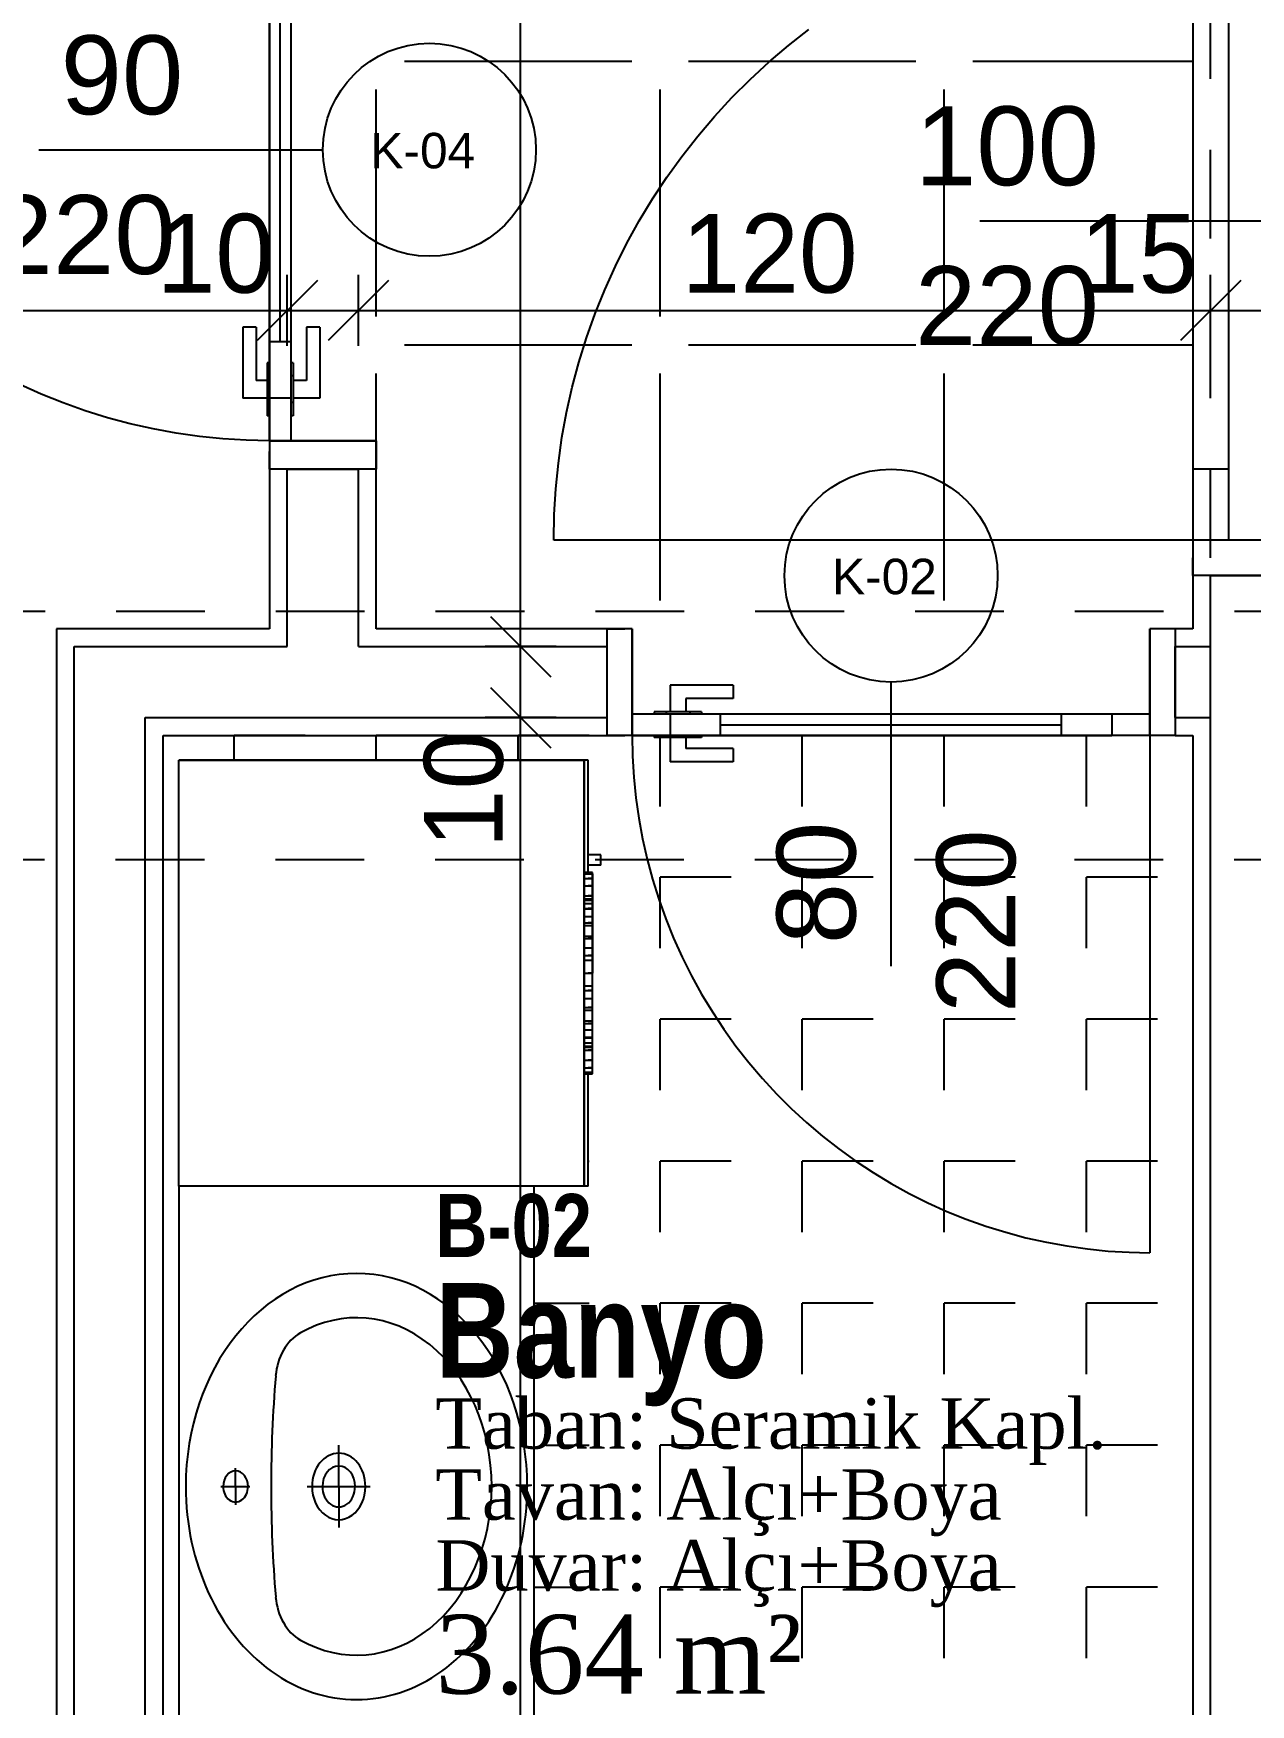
# Model space of a CAD drawing. Header units: metres. Extents: x -220 to 294, y -29 to 18.
# Drawn here: x -110.44 to -108.727, y 1.11 to 3.464 of the extents above; entities that cross this region are included whole.
import ezdxf

# ---------------------------------------------------------------- set-up
doc = ezdxf.new("R2010")
doc.units = ezdxf.units.M
doc.header["$MEASUREMENT"] = 0
doc.linetypes.add('HIDDEN2', pattern=[0.1875, 0.125, -0.0625])
for name, color, linetype in [('Aks', 7, 'Continuous'), ('Duvar', 7, 'Continuous'), ('Kapi_Pencere', 7, 'Continuous'), ('Kutuphane', 7, 'Continuous'), ('Mahal', 7, 'Continuous'), ('Olculendirme', 7, 'Continuous'), ('Tarama', 7, 'Continuous')]:
    doc.layers.add(name, color=color, linetype=linetype)
doc.styles.add('arial_1_18', font='arial.ttf', dxfattribs={"height": 0.2})
doc.styles.add('comic sans ms_1_18', font='comic.ttf', dxfattribs={"height": 0.2})
doc.styles.add('swis721 cn btbold_1_18', font='swisscb.ttf', dxfattribs={"height": 0.2})
doc.styles.add('times new roman tur_1_18', font='times.ttf', dxfattribs={"height": 0.2})

msp = doc.modelspace()

# ---------------------------------------------------------------- linework, layer by layer
at = {"layer": 'Aks', "color": 248, "linetype": 'HIDDEN2', "lineweight": -3}
for points in [[(-108.783, -3.575), (-108.783, 12.0099)], [(-114.1492, 2.65), (-94.6957, 2.65)], [(-114.1498, 2.3), (-94.6957, 2.3)]]:
    msp.add_lwpolyline(points, dxfattribs=at)
at = {"layer": 'Duvar', "color": 187, "linetype": 'Continuous', "lineweight": -3}
for points in [[(-110.108, 2.85), (-110.108, 2.875)], [(-109.958, 2.85), (-109.958, 2.875)], [(-110.108, 2.85), (-110.108, 2.625)], [(-109.958, 2.625), (-109.958, 2.85)], [(-108.808, 2.7), (-108.808, 2.725)], [(-108.808, 2.7), (-108.808, 2.625)], [(-110.108, 2.625), (-110.408, 2.625)], [(-110.408, 2.625), (-110.408, -0.025)], [(-109.633, 2.625), (-109.958, 2.625)], [(-109.633, 2.625), (-109.608, 2.625)], [(-108.833, 2.625), (-108.858, 2.625)], [(-108.808, 2.625), (-108.833, 2.625)], [(-110.258, 2.475), (-109.633, 2.475)], [(-110.258, -0.025), (-110.258, 2.475)], [(-109.633, 2.475), (-109.608, 2.475)], [(-108.833, 2.475), (-108.858, 2.475)], [(-108.833, 2.475), (-108.808, 2.475)], [(-108.808, 2.475), (-108.808, 1.55)], [(-108.808, 1.55), (-108.808, 0.4251)]]:
    msp.add_lwpolyline(points, dxfattribs=at)
at = {"layer": 'Duvar', "color": 166, "linetype": 'Continuous', "lineweight": -3}
for points in [[(-110.083, 2.6), (-110.083, 2.85)], [(-110.083, 2.85), (-109.983, 2.85)], [(-109.983, 2.6), (-109.983, 2.85)], [(-108.783, 2.6), (-108.783, 2.7)], [(-108.783, 2.7), (-108.633, 2.7)], [(-110.383, 2.6), (-110.083, 2.6)], [(-110.383, -0.05), (-110.383, 2.6)], [(-109.983, 2.6), (-109.633, 2.6)], [(-109.633, 2.6), (-109.633, 2.5)], [(-108.833, 2.6), (-108.783, 2.6)], [(-108.833, 2.5), (-108.833, 2.6)], [(-110.283, 2.5), (-109.633, 2.5)], [(-110.283, -0.05), (-110.283, 2.5)], [(-108.833, 2.5), (-108.783, 2.5)], [(-108.783, 1.55), (-108.783, 2.5)], [(-108.783, 0.4), (-108.783, 1.55)]]:
    msp.add_lwpolyline(points, dxfattribs=at)
at = {"layer": 'Kapi_Pencere', "color": 98, "linetype": 'Continuous', "lineweight": -3}
for points in [[(-110.108, 2.95), (-110.108, 3.65)], [(-110.108, 3.57), (-110.108, 3.03)], [(-110.0935, 3.57), (-110.0935, 3.03)], [(-110.078, 3.57), (-110.078, 3.03)], [(-108.808, 3.55), (-108.808, 2.85)], [(-108.758, 3.55), (-108.758, 2.85)], [(-109.3772, 3.4471), (-109.3487, 3.4695)], [(-109.4048, 3.4237), (-109.3772, 3.4471)], [(-109.4314, 3.3991), (-109.4048, 3.4237)], [(-109.4571, 3.3735), (-109.4314, 3.3991)], [(-109.4817, 3.3468), (-109.4571, 3.3735)], [(-109.5051, 3.3192), (-109.4817, 3.3468)], [(-110.433, 3.3), (-110.033, 3.3)], [(-109.5275, 3.2907), (-109.5051, 3.3192)], [(-109.5487, 3.2613), (-109.5275, 3.2907)], [(-109.5687, 3.231), (-109.5487, 3.2613)], [(-109.5874, 3.2), (-109.5687, 3.231)], [(-109.6049, 3.1683), (-109.5874, 3.2)], [(-109.108, 3.2), (-108.708, 3.2)], [(-109.6211, 3.1358), (-109.6049, 3.1683)], [(-109.636, 3.1028), (-109.6211, 3.1358)], [(-109.6495, 3.0691), (-109.636, 3.1028)], [(-109.6617, 3.035), (-109.6495, 3.0691)], [(-110.1455, 3.05), (-110.1455, 2.95)], [(-110.1267, 3.05), (-110.1455, 3.05)], [(-110.1267, 3.05), (-110.1267, 2.975)], [(-110.0372, 3.05), (-110.056, 3.05)], [(-110.056, 3.05), (-110.056, 2.975)], [(-110.0372, 3.05), (-110.0372, 2.95)], [(-110.108, 3.03), (-110.108, 3)], [(-110.108, 3.03), (-110.078, 3.03)], [(-110.078, 3.03), (-110.078, 3)], [(-109.6725, 3.0004), (-109.6617, 3.035)], [(-110.1112, 3), (-110.1112, 2.9813)], [(-110.108, 3), (-110.1112, 3)], [(-110.108, 3), (-110.108, 2.9813)], [(-110.0747, 3), (-110.078, 3)], [(-110.078, 3), (-110.078, 2.9813)], [(-110.0747, 3), (-110.0747, 2.9813)], [(-109.6818, 2.9654), (-109.6725, 3.0004)], [(-110.4294, 2.9556), (-110.4595, 2.9692)], [(-110.1112, 2.975), (-110.1267, 2.975)], [(-110.1112, 2.9813), (-110.1112, 2.975)], [(-110.108, 2.9813), (-110.1112, 2.9813)], [(-110.1112, 2.975), (-110.1112, 2.975)], [(-110.1112, 2.975), (-110.1112, 2.9688)], [(-110.1112, 2.9688), (-110.1112, 2.9562)], [(-110.108, 2.9813), (-110.108, 2.975)], [(-110.108, 2.975), (-110.108, 2.975)], [(-110.108, 2.975), (-110.108, 2.9688)], [(-110.108, 2.9688), (-110.108, 2.9562)], [(-110.078, 2.9813), (-110.078, 2.975)], [(-110.0747, 2.9813), (-110.078, 2.9813)], [(-110.078, 2.975), (-110.078, 2.9688)], [(-110.078, 2.9688), (-110.078, 2.9562)], [(-110.0747, 2.9813), (-110.0747, 2.975)], [(-110.056, 2.975), (-110.0747, 2.975)], [(-110.0747, 2.975), (-110.0747, 2.9688)], [(-110.0747, 2.975), (-110.0747, 2.975)], [(-110.0747, 2.9688), (-110.0747, 2.9562)], [(-110.3988, 2.9433), (-110.4294, 2.9556)], [(-110.3677, 2.9322), (-110.3988, 2.9433)], [(-110.1112, 2.95), (-110.1455, 2.95)], [(-110.1112, 2.9562), (-110.1112, 2.95)], [(-110.1112, 2.95), (-110.1112, 2.95)], [(-110.1112, 2.95), (-110.1112, 2.9437)], [(-110.108, 2.9437), (-110.1112, 2.9437)], [(-110.1112, 2.9437), (-110.1112, 2.925)], [(-110.108, 2.9562), (-110.108, 2.95)], [(-110.108, 2.95), (-110.108, 2.95)], [(-110.108, 2.95), (-110.108, 2.9437)], [(-110.078, 2.95), (-110.108, 2.95)], [(-110.108, 2.89), (-110.108, 2.95)], [(-110.108, 2.9437), (-110.108, 2.925)], [(-110.078, 2.9562), (-110.078, 2.95)], [(-110.078, 2.95), (-110.078, 2.95)], [(-110.078, 2.95), (-110.078, 2.9437)], [(-110.078, 2.95), (-110.078, 2.89)], [(-110.0747, 2.9437), (-110.078, 2.9437)], [(-110.078, 2.9437), (-110.078, 2.925)], [(-110.0747, 2.9562), (-110.0747, 2.95)], [(-110.0372, 2.95), (-110.0747, 2.95)], [(-110.0747, 2.95), (-110.0747, 2.95)], [(-110.0747, 2.95), (-110.0747, 2.9437)], [(-110.0747, 2.9437), (-110.0747, 2.925)], [(-109.6898, 2.93), (-109.6818, 2.9654)], [(-110.3361, 2.9224), (-110.3677, 2.9322)], [(-110.3042, 2.9138), (-110.3361, 2.9224)], [(-110.108, 2.925), (-110.1112, 2.925)], [(-110.108, 2.925), (-110.108, 2.89)], [(-110.0747, 2.925), (-110.078, 2.925)], [(-110.078, 2.925), (-110.078, 2.89)], [(-109.6963, 2.8944), (-109.6898, 2.93)], [(-110.272, 2.9066), (-110.3042, 2.9138)], [(-110.2395, 2.9006), (-110.272, 2.9066)], [(-110.2068, 2.896), (-110.2395, 2.9006)], [(-110.174, 2.8927), (-110.2068, 2.896)], [(-110.141, 2.8907), (-110.174, 2.8927)], [(-110.108, 2.89), (-110.141, 2.8907)], [(-110.108, 2.89), (-110.108, 2.85)], [(-110.078, 2.89), (-110.108, 2.89)], [(-110.108, 2.89), (-109.958, 2.89)], [(-109.958, 2.89), (-110.078, 2.89)], [(-109.958, 2.89), (-109.958, 2.85)], [(-109.7014, 2.8585), (-109.6963, 2.8944)], [(-109.958, 2.85), (-110.108, 2.85)], [(-109.7051, 2.8224), (-109.7014, 2.8585)], [(-108.808, 2.85), (-108.808, 2.75)], [(-108.758, 2.85), (-108.808, 2.85)], [(-108.758, 2.85), (-108.758, 2.75)], [(-109.7073, 2.7862), (-109.7051, 2.8224)], [(-109.708, 2.75), (-109.7073, 2.7862)], [(-108.808, 2.75), (-109.708, 2.75)], [(-108.808, 2.75), (-108.808, 2.7)], [(-108.758, 2.75), (-108.808, 2.75)], [(-108.608, 2.75), (-108.808, 2.75)], [(-108.608, 2.75), (-108.758, 2.75)], [(-108.608, 2.7), (-108.808, 2.7)], [(-109.633, 2.625), (-109.633, 2.475)], [(-109.5974, 2.625), (-109.633, 2.625)], [(-109.5974, 2.625), (-109.5974, 2.505)], [(-109.5974, 2.475), (-109.5974, 2.625)], [(-108.8686, 2.625), (-108.8686, 2.505)], [(-108.833, 2.625), (-108.8686, 2.625)], [(-108.8686, 2.475), (-108.8686, 2.625)], [(-108.833, 2.625), (-108.833, 2.475)], [(-109.5441, 2.5457), (-109.5441, 2.5082)], [(-109.4552, 2.5457), (-109.5441, 2.5457)], [(-109.4552, 2.5457), (-109.4552, 2.527)], [(-109.233, 2.15), (-109.233, 2.55)], [(-109.4552, 2.527), (-109.5219, 2.527)], [(-109.5219, 2.527), (-109.5219, 2.5082)], [(-109.5974, 2.505), (-109.5974, 2.475)], [(-109.5663, 2.505), (-109.5974, 2.505)], [(-109.5441, 2.505), (-109.5974, 2.505)], [(-109.5497, 2.5082), (-109.5663, 2.5082)], [(-109.5663, 2.5082), (-109.5663, 2.505)], [(-109.5497, 2.505), (-109.5663, 2.505)], [(-109.5441, 2.5082), (-109.5497, 2.5082)], [(-109.5497, 2.5082), (-109.5497, 2.505)], [(-109.5441, 2.505), (-109.5497, 2.505)], [(-109.5386, 2.5082), (-109.5441, 2.5082)], [(-109.5441, 2.5082), (-109.5441, 2.5082)], [(-109.5386, 2.505), (-109.5441, 2.505)], [(-109.5441, 2.505), (-109.5441, 2.505)], [(-109.5441, 2.505), (-109.5441, 2.475)], [(-109.5274, 2.5082), (-109.5386, 2.5082)], [(-109.5274, 2.505), (-109.5386, 2.505)], [(-109.5219, 2.5082), (-109.5274, 2.5082)], [(-109.5219, 2.505), (-109.5274, 2.505)], [(-109.5163, 2.5082), (-109.5219, 2.5082)], [(-109.5219, 2.5082), (-109.5219, 2.5082)], [(-109.5163, 2.505), (-109.5219, 2.505)], [(-109.5163, 2.5082), (-109.5163, 2.505)], [(-109.4997, 2.5082), (-109.5163, 2.5082)], [(-109.4997, 2.505), (-109.5163, 2.505)], [(-109.4997, 2.5082), (-109.4997, 2.505)], [(-109.473, 2.505), (-109.4997, 2.505)], [(-108.993, 2.505), (-109.473, 2.505)], [(-109.473, 2.475), (-109.473, 2.505)], [(-108.993, 2.475), (-108.993, 2.505)], [(-108.9219, 2.505), (-108.993, 2.505)], [(-108.8686, 2.505), (-108.9219, 2.505)], [(-108.9219, 2.505), (-108.9219, 2.475)], [(-108.8686, 2.505), (-108.8686, 2.475)], [(-109.5974, 2.475), (-109.633, 2.475)], [(-109.5663, 2.475), (-109.5974, 2.475)], [(-109.5974, 2.475), (-109.5441, 2.475)], [(-109.5974, 2.475), (-109.5968, 2.4457)], [(-109.5663, 2.475), (-109.5663, 2.4718)], [(-109.5497, 2.475), (-109.5663, 2.475)], [(-109.5497, 2.475), (-109.5497, 2.4718)], [(-109.5441, 2.475), (-109.5497, 2.475)], [(-109.5386, 2.475), (-109.5441, 2.475)], [(-109.5441, 2.475), (-109.5441, 2.475)], [(-109.5441, 2.475), (-108.9219, 2.475)], [(-109.5274, 2.475), (-109.5386, 2.475)], [(-109.5219, 2.475), (-109.5274, 2.475)], [(-109.5163, 2.475), (-109.5219, 2.475)], [(-109.5219, 2.475), (-109.5219, 2.475)], [(-109.5163, 2.475), (-109.5163, 2.4718)], [(-109.4997, 2.475), (-109.5163, 2.475)], [(-109.4997, 2.475), (-109.4997, 2.4718)], [(-109.473, 2.475), (-109.4997, 2.475)], [(-108.993, 2.4895), (-109.473, 2.4895)], [(-108.993, 2.475), (-109.473, 2.475)], [(-108.9219, 2.475), (-108.993, 2.475)], [(-108.8686, 2.475), (-108.9219, 2.475)], [(-108.833, 2.475), (-108.8686, 2.475)], [(-108.8686, 2.475), (-108.8686, 1.7461)], [(-109.5497, 2.4718), (-109.5663, 2.4718)], [(-109.5441, 2.4718), (-109.5497, 2.4718)], [(-109.5386, 2.4718), (-109.5441, 2.4718)], [(-109.5441, 2.4718), (-109.5441, 2.4718)], [(-109.5441, 2.4718), (-109.5441, 2.4375)], [(-109.5274, 2.4718), (-109.5386, 2.4718)], [(-109.5219, 2.4718), (-109.5274, 2.4718)], [(-109.5163, 2.4718), (-109.5219, 2.4718)], [(-109.5219, 2.4718), (-109.5219, 2.4718)], [(-109.5219, 2.4718), (-109.5219, 2.4563)], [(-109.4552, 2.4563), (-109.5219, 2.4563)], [(-109.4997, 2.4718), (-109.5163, 2.4718)], [(-109.4552, 2.4563), (-109.4552, 2.4375)], [(-109.5968, 2.4457), (-109.5951, 2.4163)], [(-109.4552, 2.4375), (-109.5441, 2.4375)], [(-109.5951, 2.4163), (-109.5921, 2.3871)], [(-109.5921, 2.3871), (-109.588, 2.3581)], [(-109.588, 2.3581), (-109.5827, 2.3292)], [(-109.5827, 2.3292), (-109.5763, 2.3006)], [(-109.5763, 2.3006), (-109.5687, 2.2722)], [(-109.5687, 2.2722), (-109.5599, 2.2442)], [(-109.5599, 2.2442), (-109.5501, 2.2165)], [(-109.5501, 2.2165), (-109.5391, 2.1893)], [(-109.5391, 2.1893), (-109.5271, 2.1625)], [(-109.5271, 2.1625), (-109.514, 2.1363)], [(-109.514, 2.1363), (-109.4998, 2.1106)], [(-109.4998, 2.1106), (-109.4846, 2.0854)], [(-109.4846, 2.0854), (-109.4684, 2.0609)], [(-109.4684, 2.0609), (-109.4513, 2.0371)], [(-109.4513, 2.0371), (-109.4332, 2.014)], [(-109.4332, 2.014), (-109.4141, 1.9917)], [(-109.4141, 1.9917), (-109.3942, 1.9701)], [(-109.3942, 1.9701), (-109.3735, 1.9493)], [(-109.3735, 1.9493), (-109.3519, 1.9294)], [(-109.3519, 1.9294), (-109.3295, 1.9104)], [(-109.3295, 1.9104), (-109.3064, 1.8923)], [(-109.3064, 1.8923), (-109.2826, 1.8751)], [(-109.2826, 1.8751), (-109.2581, 1.859)], [(-109.2581, 1.859), (-109.233, 1.8438)], [(-109.233, 1.8438), (-109.2073, 1.8296)], [(-109.2073, 1.8296), (-109.181, 1.8165)], [(-109.181, 1.8165), (-109.1543, 1.8044)], [(-109.1543, 1.8044), (-109.127, 1.7935)], [(-109.127, 1.7935), (-109.0994, 1.7836)], [(-109.0994, 1.7836), (-109.0713, 1.7749)], [(-109.0713, 1.7749), (-109.043, 1.7673)], [(-109.043, 1.7673), (-109.0143, 1.7608)], [(-109.0143, 1.7608), (-108.9855, 1.7556)], [(-108.9855, 1.7556), (-108.9564, 1.7514)], [(-108.9564, 1.7514), (-108.9272, 1.7485)], [(-108.9272, 1.7485), (-108.8979, 1.7467)], [(-108.8979, 1.7467), (-108.8686, 1.7461)]]:
    msp.add_lwpolyline(points, dxfattribs=at)
for centre in [(-109.883, 3.3), (-109.233, 2.7)]:
    msp.add_circle(centre, 0.15, dxfattribs=at)
at = {"layer": 'Kutuphane', "color": 253, "linetype": 'Continuous', "lineweight": -3}
for points in [[(-110.2356, 2.4401), (-109.6652, 2.4401)], [(-110.2356, 1.8401), (-110.2356, 2.4401)], [(-109.6593, 2.4401), (-110.2356, 2.4401)], [(-109.6652, 2.4401), (-109.6652, 1.8401)], [(-109.6652, 2.4148), (-109.6652, 2.4401)], [(-109.6593, 2.2811), (-109.6593, 2.4401)], [(-109.6652, 2.2767), (-109.6652, 2.4148)], [(-109.6652, 2.4148), (-109.6652, 2.4148)], [(-109.6652, 2.4148), (-109.6652, 2.3964)], [(-109.6652, 2.4073), (-109.6652, 2.4069)], [(-109.6652, 2.4069), (-109.6652, 2.4073)], [(-109.6652, 2.4069), (-109.6652, 2.4057)], [(-109.6652, 2.4057), (-109.6652, 2.4069)], [(-109.6652, 2.4057), (-109.6652, 2.4038)], [(-109.6652, 2.4038), (-109.6652, 2.4057)], [(-109.6652, 2.4038), (-109.6652, 2.4012)], [(-109.6652, 2.4012), (-109.6652, 2.4038)], [(-109.6652, 2.4012), (-109.6652, 2.3979)], [(-109.6652, 2.3979), (-109.6652, 2.4012)], [(-109.6652, 2.3979), (-109.6652, 2.3942)], [(-109.6652, 2.3942), (-109.6652, 2.3979)], [(-109.6652, 2.3942), (-109.6652, 2.39)], [(-109.6652, 2.39), (-109.6652, 2.3942)], [(-109.6652, 2.39), (-109.6652, 2.3856)], [(-109.6652, 2.3856), (-109.6652, 2.39)], [(-109.6652, 2.3856), (-109.6652, 2.3811)], [(-109.6652, 2.3811), (-109.6652, 2.3856)], [(-109.6652, 2.3837), (-109.6652, 2.3784)], [(-109.6652, 2.3811), (-109.6652, 2.3765)], [(-109.6652, 2.3765), (-109.6652, 2.3811)], [(-109.6652, 2.3765), (-109.6652, 2.3721)], [(-109.6652, 2.3721), (-109.6652, 2.3765)], [(-109.6652, 2.3721), (-109.6652, 2.3679)], [(-109.6652, 2.3679), (-109.6652, 2.3721)], [(-109.6652, 2.3679), (-109.6652, 2.3642)], [(-109.6652, 2.3642), (-109.6652, 2.3679)], [(-109.6652, 2.3657), (-109.6652, 2.3258)], [(-109.6652, 2.3642), (-109.6652, 2.3609)], [(-109.6652, 2.3609), (-109.6652, 2.3642)], [(-109.6652, 2.3609), (-109.6652, 2.3583)], [(-109.6652, 2.3583), (-109.6652, 2.3609)], [(-109.6652, 2.3583), (-109.6652, 2.3564)], [(-109.6652, 2.3564), (-109.6652, 2.3583)], [(-109.6652, 2.3564), (-109.6652, 2.3552)], [(-109.6652, 2.3552), (-109.6652, 2.3564)], [(-109.6652, 2.3552), (-109.6652, 2.3548)], [(-109.6652, 2.3548), (-109.6652, 2.3552)], [(-109.6652, 2.3367), (-109.6652, 2.3363)], [(-109.6652, 2.3363), (-109.6652, 2.3367)], [(-109.6652, 2.3363), (-109.6652, 2.3351)], [(-109.6652, 2.3351), (-109.6652, 2.3363)], [(-109.6652, 2.3351), (-109.6652, 2.3332)], [(-109.6652, 2.3332), (-109.6652, 2.3351)], [(-109.6652, 2.3332), (-109.6652, 2.3306)], [(-109.6652, 2.3306), (-109.6652, 2.3332)], [(-109.6652, 2.3306), (-109.6652, 2.3273)], [(-109.6652, 2.3273), (-109.6652, 2.3306)], [(-109.6652, 2.3273), (-109.6652, 2.3236)], [(-109.6652, 2.3236), (-109.6652, 2.3273)], [(-109.6652, 2.3236), (-109.6652, 2.3194)], [(-109.6652, 2.3194), (-109.6652, 2.3236)], [(-109.6652, 2.3194), (-109.6652, 2.315)], [(-109.6652, 2.315), (-109.6652, 2.3194)], [(-109.6652, 2.315), (-109.6652, 2.3105)], [(-109.6652, 2.3105), (-109.6652, 2.315)], [(-109.6652, 2.3078), (-109.6652, 2.3131)], [(-109.6652, 2.3105), (-109.6652, 2.3059)], [(-109.6652, 2.3059), (-109.6652, 2.3105)], [(-109.6652, 2.3059), (-109.6652, 2.3015)], [(-109.6652, 2.3015), (-109.6652, 2.3059)], [(-109.6652, 2.3015), (-109.6652, 2.2973)], [(-109.6652, 2.2973), (-109.6652, 2.3015)], [(-109.6652, 2.2973), (-109.6652, 2.2936)], [(-109.6652, 2.2936), (-109.6652, 2.2973)], [(-109.6652, 2.2951), (-109.6652, 2.2767)], [(-109.6652, 2.2936), (-109.6652, 2.2903)], [(-109.6652, 2.2903), (-109.6652, 2.2936)], [(-109.6652, 2.2903), (-109.6652, 2.2877)], [(-109.6652, 2.2877), (-109.6652, 2.2903)], [(-109.6652, 2.2877), (-109.6652, 2.2858)], [(-109.6652, 2.2858), (-109.6652, 2.2877)], [(-109.6652, 2.2858), (-109.6652, 2.2846)], [(-109.6652, 2.2846), (-109.6652, 2.2858)], [(-109.6652, 2.2846), (-109.6652, 2.2842)], [(-109.6652, 2.2842), (-109.6652, 2.2846)], [(-109.6416, 2.3067), (-109.6593, 2.3067)], [(-109.6416, 2.292), (-109.6593, 2.292)], [(-109.6416, 2.292), (-109.6416, 2.3067)], [(-109.6652, 2.2818), (-109.6652, 2.2797)], [(-109.6532, 2.2818), (-109.6652, 2.2818)], [(-109.6652, 2.1401), (-109.6652, 2.2818)], [(-109.6652, 2.2797), (-109.6532, 2.2797)], [(-109.6652, 2.2797), (-109.6652, 2.1401)], [(-109.6652, 2.2797), (-109.6652, 2.2733)], [(-109.6652, 2.2767), (-109.6652, 2.2767)], [(-109.6652, 1.8401), (-109.6652, 2.2767)], [(-109.6652, 2.2733), (-109.6532, 2.2733)], [(-109.6652, 2.2733), (-109.6652, 2.1401)], [(-109.6652, 2.2733), (-109.6652, 2.2628)], [(-109.6652, 2.2628), (-109.6532, 2.2628)], [(-109.6652, 2.2628), (-109.6652, 2.1401)], [(-109.6652, 2.2628), (-109.6652, 2.2487)], [(-109.6532, 2.2818), (-109.6593, 2.2818)], [(-109.6532, 2.2797), (-109.6593, 2.2797)], [(-109.6532, 2.2733), (-109.6593, 2.2733)], [(-109.6532, 2.2628), (-109.6593, 2.2628)], [(-109.6532, 2.271), (-109.6532, 2.2818)], [(-109.6532, 2.2797), (-109.6532, 2.2818)], [(-109.6532, 2.1401), (-109.6532, 2.2818)], [(-109.6532, 2.2797), (-109.6532, 2.1401)], [(-109.6532, 2.2733), (-109.6532, 2.2797)], [(-109.6532, 2.2733), (-109.6532, 2.1401)], [(-109.6532, 2.2628), (-109.6532, 2.2733)], [(-109.6532, 2.271), (-109.6532, 2.2403)], [(-109.6532, 2.2628), (-109.6532, 2.1401)], [(-109.6532, 2.2487), (-109.6532, 2.2628)], [(-109.6652, 2.2487), (-109.6532, 2.2487)], [(-109.6652, 2.2487), (-109.6652, 2.1401)], [(-109.6652, 2.2487), (-109.6652, 2.2312)], [(-109.6652, 2.2444), (-109.6652, 2.2428)], [(-109.6532, 2.2444), (-109.6652, 2.2444)], [(-109.6652, 2.1401), (-109.6652, 2.2444)], [(-109.6652, 2.2428), (-109.6532, 2.2428)], [(-109.6652, 2.2428), (-109.6652, 2.1401)], [(-109.6652, 2.2428), (-109.6652, 2.2381)], [(-109.6652, 2.2381), (-109.6532, 2.2381)], [(-109.6652, 2.2381), (-109.6652, 2.1401)], [(-109.6652, 2.2381), (-109.6652, 2.2304)], [(-109.6532, 2.2487), (-109.6593, 2.2487)], [(-109.6532, 2.2487), (-109.6532, 2.1401)], [(-109.6532, 2.2312), (-109.6532, 2.2487)], [(-109.6532, 2.2365), (-109.6532, 2.2444)], [(-109.6532, 2.2428), (-109.6532, 2.2444)], [(-109.6532, 2.1401), (-109.6532, 2.2444)], [(-109.6532, 2.2428), (-109.6532, 2.1401)], [(-109.6532, 2.2381), (-109.6532, 2.2428)], [(-109.6532, 2.1943), (-109.6532, 2.2403)], [(-109.6532, 2.2381), (-109.6532, 2.1401)], [(-109.6532, 2.2304), (-109.6532, 2.2381)], [(-109.6652, 2.2312), (-109.6532, 2.2312)], [(-109.6652, 2.2312), (-109.6652, 2.1401)], [(-109.6652, 2.2312), (-109.6652, 2.2109)], [(-109.6652, 2.2304), (-109.6532, 2.2304)], [(-109.6652, 2.2304), (-109.6652, 2.1401)], [(-109.6652, 2.2304), (-109.6652, 2.22)], [(-109.6652, 2.22), (-109.6532, 2.22)], [(-109.6652, 2.22), (-109.6652, 2.1401)], [(-109.6652, 2.22), (-109.6652, 2.2071)], [(-109.6532, 2.2312), (-109.6593, 2.2312)], [(-109.6532, 2.2139), (-109.6532, 2.2365)], [(-109.6532, 2.2312), (-109.6532, 2.1401)], [(-109.6532, 2.2109), (-109.6532, 2.2312)], [(-109.6532, 2.2304), (-109.6532, 2.1401)], [(-109.6532, 2.22), (-109.6532, 2.2304)], [(-109.6532, 2.22), (-109.6532, 2.1401)], [(-109.6532, 2.2071), (-109.6532, 2.22)], [(-109.6532, 2.18), (-109.6532, 2.2139)], [(-109.6652, 2.2109), (-109.6532, 2.2109)], [(-109.6652, 2.2109), (-109.6652, 2.1401)], [(-109.6652, 2.2109), (-109.6652, 2.1886)], [(-109.6652, 2.2071), (-109.6532, 2.2071)], [(-109.6652, 2.2071), (-109.6652, 2.1401)], [(-109.6652, 2.2071), (-109.6652, 2.1922)], [(-109.6652, 2.1922), (-109.6532, 2.1922)], [(-109.6652, 2.1922), (-109.6652, 2.1401)], [(-109.6652, 2.1922), (-109.6652, 2.1758)], [(-109.6532, 2.2109), (-109.6593, 2.2109)], [(-109.6532, 2.2109), (-109.6532, 2.1401)], [(-109.6532, 2.1886), (-109.6532, 2.2109)], [(-109.6532, 2.2071), (-109.6532, 2.1401)], [(-109.6532, 2.1922), (-109.6532, 2.2071)], [(-109.6532, 2.1401), (-109.6532, 2.1943)], [(-109.6532, 2.1922), (-109.6532, 2.1401)], [(-109.6532, 2.1758), (-109.6532, 2.1922)], [(-109.6652, 2.1886), (-109.6532, 2.1886)], [(-109.6652, 2.1886), (-109.6652, 2.1401)], [(-109.6652, 2.1886), (-109.6652, 2.1647)], [(-109.6652, 2.1758), (-109.6532, 2.1758)], [(-109.6652, 2.1758), (-109.6652, 2.1401)], [(-109.6652, 2.1758), (-109.6652, 2.1582)], [(-109.6532, 2.1886), (-109.6593, 2.1886)], [(-109.6532, 2.1886), (-109.6532, 2.1401)], [(-109.6532, 2.1647), (-109.6532, 2.1886)], [(-109.6532, 2.1401), (-109.6532, 2.18)], [(-109.6532, 2.1758), (-109.6532, 2.1401)], [(-109.6532, 2.1582), (-109.6532, 2.1758)], [(-109.6652, 2.1647), (-109.6532, 2.1647)], [(-109.6652, 2.1647), (-109.6652, 2.1401)], [(-109.6652, 2.1582), (-109.6532, 2.1582)], [(-109.6652, 2.1582), (-109.6652, 2.1401)], [(-109.6532, 2.1647), (-109.6593, 2.1647)], [(-109.6532, 2.1647), (-109.6532, 2.1401)], [(-109.6532, 2.1582), (-109.6532, 2.1401)], [(-109.6652, 2.1401), (-109.6532, 2.1401)], [(-109.6652, 2.1401), (-109.6652, 2.1154)], [(-109.6652, 2.0916), (-109.6652, 2.1401)], [(-109.6652, 2.0692), (-109.6652, 2.1401)], [(-109.6652, 2.0489), (-109.6652, 2.1401)], [(-109.6652, 2.0315), (-109.6652, 2.1401)], [(-109.6652, 2.0173), (-109.6652, 2.1401)], [(-109.6652, 2.0068), (-109.6652, 2.1401)], [(-109.6652, 2.0004), (-109.6652, 2.1401)], [(-109.6652, 1.9983), (-109.6652, 2.1401)], [(-109.6652, 2.1401), (-109.6652, 2.1219)], [(-109.6652, 2.1044), (-109.6652, 2.1401)], [(-109.6652, 2.0879), (-109.6652, 2.1401)], [(-109.6652, 2.073), (-109.6652, 2.1401)], [(-109.6652, 2.0601), (-109.6652, 2.1401)], [(-109.6652, 2.0497), (-109.6652, 2.1401)], [(-109.6652, 2.042), (-109.6652, 2.1401)], [(-109.6652, 2.0373), (-109.6652, 2.1401)], [(-109.6652, 2.0357), (-109.6652, 2.1401)], [(-109.6652, 2.1219), (-109.6532, 2.1219)], [(-109.6652, 2.1219), (-109.6652, 2.1044)], [(-109.6532, 2.1401), (-109.6593, 2.1401)], [(-109.6532, 2.0858), (-109.6532, 2.1401)], [(-109.6532, 2.1001), (-109.6532, 2.1401)], [(-109.6532, 2.1154), (-109.6532, 2.1401)], [(-109.6532, 2.0916), (-109.6532, 2.1401)], [(-109.6532, 2.0692), (-109.6532, 2.1401)], [(-109.6532, 2.0489), (-109.6532, 2.1401)], [(-109.6532, 2.0315), (-109.6532, 2.1401)], [(-109.6532, 2.0173), (-109.6532, 2.1401)], [(-109.6532, 2.0068), (-109.6532, 2.1401)], [(-109.6532, 2.0004), (-109.6532, 2.1401)], [(-109.6532, 1.9983), (-109.6532, 2.1401)], [(-109.6532, 2.1219), (-109.6532, 2.1401)], [(-109.6532, 2.1044), (-109.6532, 2.1401)], [(-109.6532, 2.0879), (-109.6532, 2.1401)], [(-109.6532, 2.073), (-109.6532, 2.1401)], [(-109.6532, 2.0601), (-109.6532, 2.1401)], [(-109.6532, 2.0497), (-109.6532, 2.1401)], [(-109.6532, 2.042), (-109.6532, 2.1401)], [(-109.6532, 2.0373), (-109.6532, 2.1401)], [(-109.6532, 2.0357), (-109.6532, 2.1401)], [(-109.6532, 2.1044), (-109.6532, 2.1219)], [(-109.6652, 2.1154), (-109.6532, 2.1154)], [(-109.6652, 2.1154), (-109.6652, 2.0916)], [(-109.6652, 2.086), (-109.6652, 2.1057)], [(-109.6652, 2.1057), (-109.6652, 2.1057)], [(-109.6652, 2.086), (-109.6652, 2.1057)], [(-109.6652, 2.1044), (-109.6532, 2.1044)], [(-109.6652, 2.1044), (-109.6652, 2.0879)], [(-109.6532, 2.1154), (-109.6593, 2.1154)], [(-109.6532, 2.0916), (-109.6532, 2.1154)], [(-109.6532, 2.0879), (-109.6532, 2.1044)], [(-109.6532, 2.0663), (-109.6532, 2.1001)], [(-109.6652, 2.0916), (-109.6532, 2.0916)], [(-109.6652, 2.0916), (-109.6652, 2.0692)], [(-109.6652, 2.0879), (-109.6532, 2.0879)], [(-109.6652, 2.0879), (-109.6652, 2.073)], [(-109.6652, 2.086), (-109.6652, 2.086)], [(-109.6652, 2.0646), (-109.6652, 2.0843)], [(-109.6652, 2.0843), (-109.6652, 2.0843)], [(-109.6652, 2.0646), (-109.6652, 2.0843)], [(-109.6652, 2.073), (-109.6532, 2.073)], [(-109.6652, 2.073), (-109.6652, 2.0601)], [(-109.6532, 2.0916), (-109.6593, 2.0916)], [(-109.6532, 2.0692), (-109.6532, 2.0916)], [(-109.6532, 2.073), (-109.6532, 2.0879)], [(-109.6532, 2.0398), (-109.6532, 2.0858)], [(-109.6532, 2.0601), (-109.6532, 2.073)], [(-109.6652, 2.0692), (-109.6532, 2.0692)], [(-109.6652, 2.0692), (-109.6652, 2.0489)], [(-109.6652, 2.0646), (-109.6652, 2.0646)], [(-109.6652, 2.0601), (-109.6532, 2.0601)], [(-109.6652, 2.0601), (-109.6652, 2.0497)], [(-109.6652, 2.0497), (-109.6532, 2.0497)], [(-109.6652, 2.0497), (-109.6652, 2.042)], [(-109.6652, 2.0489), (-109.6532, 2.0489)], [(-109.6652, 2.0489), (-109.6652, 2.0315)], [(-109.6532, 2.0692), (-109.6593, 2.0692)], [(-109.6532, 2.0489), (-109.6593, 2.0489)], [(-109.6532, 2.0489), (-109.6532, 2.0692)], [(-109.6532, 2.0436), (-109.6532, 2.0663)], [(-109.6532, 2.0497), (-109.6532, 2.0601)], [(-109.6532, 2.042), (-109.6532, 2.0497)], [(-109.6532, 2.0315), (-109.6532, 2.0489)], [(-109.6652, 2.042), (-109.6532, 2.042)], [(-109.6652, 2.042), (-109.6652, 2.0373)], [(-109.6652, 2.0373), (-109.6532, 2.0373)], [(-109.6652, 2.0373), (-109.6652, 2.0357)], [(-109.6652, 2.0357), (-109.6532, 2.0357)], [(-109.6652, 2.0315), (-109.6532, 2.0315)], [(-109.6652, 2.0315), (-109.6652, 2.0173)], [(-109.6532, 2.0315), (-109.6593, 2.0315)], [(-109.6532, 2.0357), (-109.6532, 2.0436)], [(-109.6532, 2.0373), (-109.6532, 2.042)], [(-109.6532, 2.0091), (-109.6532, 2.0398)], [(-109.6532, 2.0357), (-109.6532, 2.0373)], [(-109.6532, 2.0173), (-109.6532, 2.0315)], [(-109.6652, 2.0173), (-109.6532, 2.0173)], [(-109.6652, 2.0173), (-109.6652, 2.0068)], [(-109.6652, 2.0068), (-109.6532, 2.0068)], [(-109.6652, 2.0068), (-109.6652, 2.0004)], [(-109.6532, 2.0173), (-109.6593, 2.0173)], [(-109.6532, 2.0068), (-109.6593, 2.0068)], [(-109.6532, 2.0068), (-109.6532, 2.0173)], [(-109.6532, 1.9983), (-109.6532, 2.0091)], [(-109.6532, 2.0004), (-109.6532, 2.0068)], [(-109.6652, 2.0004), (-109.6532, 2.0004)], [(-109.6652, 2.0004), (-109.6652, 1.9983)], [(-109.6652, 1.9983), (-109.6532, 1.9983)], [(-109.6652, 1.884), (-109.6652, 1.9858)], [(-109.6652, 1.9858), (-109.6652, 1.9858)], [(-109.6652, 1.884), (-109.6652, 1.9858)], [(-109.6593, 1.8401), (-109.6593, 1.9982)], [(-109.6532, 1.9983), (-109.6532, 2.0004)], [(-109.6652, 1.884), (-109.6652, 1.884)], [(-110.2356, 1.8401), (-110.2356, 0.9901)], [(-109.7356, 1.8401), (-110.2356, 1.8401)], [(-109.6652, 1.8401), (-110.2356, 1.8401)], [(-109.6593, 1.8401), (-110.2356, 1.8401)], [(-109.7356, 0.9901), (-109.7356, 1.8401)], [(-110.0106, 1.4168), (-110.0106, 1.4748)], [(-110.1559, 1.4168), (-110.1559, 1.4426)], [(-110.1767, 1.4168), (-110.1359, 1.4168)], [(-110.1559, 1.4168), (-110.1559, 1.391)], [(-110.055, 1.4168), (-109.9662, 1.4168)], [(-110.0106, 1.4168), (-110.0106, 1.3588)]]:
    msp.add_lwpolyline(points, dxfattribs=at)
for centre, major_axis, start_param, end_param in [((-109.9856, 1.4168), (0, 0.3002), -1.570796, 1.570796), ((-109.9856, 1.4168), (0, 0.2377), -1.570796, 0.427275), ((-110.0396, 1.5648), (0, 0.0751), 0.427275, 1.467282), ((-108.8983, 1.4168), (0, 1.5075), 1.467282, 1.570796), ((-110.0106, 1.4168), (0, 0.0469), -1.570796, 1.570796), ((-110.1559, 1.4168), (0, 0.0219), -1.570796, 1.570796), ((-110.0106, 1.4168), (0, 0.0288), -1.570796, 1.570796), ((-109.9856, 1.4168), (0, 0.3002), 1.570796, 4.712389), ((-110.1559, 1.4168), (0, 0.0219), 1.570796, 4.712389), ((-108.8983, 1.4168), (0, 1.5075), 1.570796, 1.674311), ((-109.9856, 1.4168), (0, 0.2377), 2.714318, 4.712389), ((-110.0106, 1.4168), (0, 0.0469), 1.570796, 4.712389), ((-110.0106, 1.4168), (0, 0.0288), 1.570796, 4.712389), ((-110.0396, 1.2688), (0, 0.0751), 1.674311, 2.714318)]:
    msp.add_ellipse(centre, major_axis=major_axis, ratio=0.801017, start_param=start_param, end_param=end_param, dxfattribs=at)
at = {"layer": 'Olculendirme', "color": 47, "linetype": 'Continuous', "lineweight": -3}
for points in [[(-109.7546, -0.28), (-109.7546, 8.58)], [(-110.083, 3.0236), (-110.083, 3.1236)], [(-109.983, 3.0236), (-109.983, 3.1236)], [(-108.783, 3.0236), (-108.783, 3.1236)], [(-113.263, 3.0736), (-98.9542, 3.0736)], [(-109.7046, 2.6), (-109.8046, 2.6)], [(-109.7046, 2.5), (-109.8046, 2.5)]]:
    msp.add_lwpolyline(points, dxfattribs=at)
at = {"layer": 'Olculendirme', "color": 59, "linetype": 'Continuous', "lineweight": -3}
for points in [[(-110.0406, 3.116), (-110.1254, 3.0312)], [(-109.9406, 3.116), (-110.0254, 3.0312)], [(-108.7406, 3.116), (-108.8254, 3.0312)], [(-109.797, 2.6424), (-109.7121, 2.5576)], [(-109.797, 2.5424), (-109.7121, 2.4576)]]:
    msp.add_lwpolyline(points, dxfattribs=at)
at = {"layer": 'Tarama', "color": 133, "linetype": 'Continuous', "lineweight": -3}
for points in [[(-109.918, 3.425), (-109.598, 3.425)], [(-109.518, 3.425), (-109.198, 3.425)], [(-109.118, 3.425), (-108.808, 3.425)], [(-109.958, 3.065), (-109.958, 3.385)], [(-109.558, 3.065), (-109.558, 3.385)], [(-109.158, 3.065), (-109.158, 3.385)], [(-109.918, 3.025), (-109.598, 3.025)], [(-109.518, 3.025), (-109.198, 3.025)], [(-109.118, 3.025), (-108.808, 3.025)], [(-109.958, 2.665), (-109.958, 2.985)], [(-109.558, 2.665), (-109.558, 2.985)], [(-109.158, 2.665), (-109.158, 2.985)], [(-110.058, 2.475), (-110.158, 2.475)], [(-110.158, 2.4401), (-110.158, 2.475)], [(-109.858, 2.475), (-109.958, 2.475)], [(-109.958, 2.4401), (-109.958, 2.475)], [(-109.658, 2.475), (-109.758, 2.475)], [(-109.758, 2.4401), (-109.758, 2.475)], [(-109.458, 2.475), (-109.558, 2.475)], [(-109.558, 2.375), (-109.558, 2.475)], [(-109.258, 2.475), (-109.358, 2.475)], [(-109.358, 2.375), (-109.358, 2.475)], [(-109.058, 2.475), (-109.158, 2.475)], [(-109.158, 2.375), (-109.158, 2.475)], [(-108.858, 2.475), (-108.958, 2.475)], [(-108.958, 2.375), (-108.958, 2.475)], [(-109.458, 2.275), (-109.558, 2.275)], [(-109.558, 2.175), (-109.558, 2.275)], [(-109.258, 2.275), (-109.358, 2.275)], [(-109.358, 2.175), (-109.358, 2.275)], [(-109.058, 2.275), (-109.158, 2.275)], [(-109.158, 2.175), (-109.158, 2.275)], [(-108.858, 2.275), (-108.958, 2.275)], [(-108.958, 2.175), (-108.958, 2.275)], [(-109.458, 2.075), (-109.558, 2.075)], [(-109.558, 1.975), (-109.558, 2.075)], [(-109.258, 2.075), (-109.358, 2.075)], [(-109.358, 1.975), (-109.358, 2.075)], [(-109.058, 2.075), (-109.158, 2.075)], [(-109.158, 1.975), (-109.158, 2.075)], [(-108.858, 2.075), (-108.958, 2.075)], [(-108.958, 1.975), (-108.958, 2.075)], [(-109.6593, 1.875), (-109.658, 1.875)], [(-109.458, 1.875), (-109.558, 1.875)], [(-109.558, 1.775), (-109.558, 1.875)], [(-109.258, 1.875), (-109.358, 1.875)], [(-109.358, 1.775), (-109.358, 1.875)], [(-109.058, 1.875), (-109.158, 1.875)], [(-109.158, 1.775), (-109.158, 1.875)], [(-108.858, 1.875), (-108.958, 1.875)], [(-108.958, 1.775), (-108.958, 1.875)], [(-109.7356, 1.675), (-109.658, 1.675)], [(-109.458, 1.675), (-109.558, 1.675)], [(-109.558, 1.575), (-109.558, 1.675)], [(-109.258, 1.675), (-109.358, 1.675)], [(-109.358, 1.575), (-109.358, 1.675)], [(-109.058, 1.675), (-109.158, 1.675)], [(-109.158, 1.575), (-109.158, 1.675)], [(-108.858, 1.675), (-108.958, 1.675)], [(-108.958, 1.575), (-108.958, 1.675)], [(-109.7188, 1.475), (-109.658, 1.475)], [(-109.458, 1.475), (-109.558, 1.475)], [(-109.558, 1.375), (-109.558, 1.475)], [(-109.258, 1.475), (-109.358, 1.475)], [(-109.358, 1.375), (-109.358, 1.475)], [(-109.058, 1.475), (-109.158, 1.475)], [(-109.158, 1.375), (-109.158, 1.475)], [(-108.858, 1.475), (-108.958, 1.475)], [(-108.958, 1.375), (-108.958, 1.475)], [(-109.7356, 1.275), (-109.658, 1.275)], [(-109.458, 1.275), (-109.558, 1.275)], [(-109.558, 1.175), (-109.558, 1.275)], [(-109.258, 1.275), (-109.358, 1.275)], [(-109.358, 1.175), (-109.358, 1.275)], [(-109.058, 1.275), (-109.158, 1.275)], [(-109.158, 1.175), (-109.158, 1.275)], [(-108.858, 1.275), (-108.958, 1.275)], [(-108.958, 1.175), (-108.958, 1.275)]]:
    msp.add_lwpolyline(points, dxfattribs=at)

# ---------------------------------------------------------------- texts
at = {"layer": 'Kapi_Pencere', "color": 98, "linetype": 'Continuous', "lineweight": -3, "style": 'arial_1_18'}
for s, height, p in [('90', 0.11111, (-110.4022, 3.35)), ('100', 0.11111, (-109.1993, 3.25)), ('K-04', 0.05, (-109.966, 3.2738)), ('220', 0.11111, (-110.4993, 3.125)), ('220', 0.11111, (-109.1993, 3.025)), ('K-02', 0.05, (-109.316, 2.6738))]:
    msp.add_text(s, height=height, dxfattribs=at).set_placement(p)
for s, p in [('80', (-109.283, 2.1808)), ('220', (-109.058, 2.0837))]:
    msp.add_text(s, height=0.11111, rotation=90, dxfattribs=at).set_placement(p)
at = {"layer": 'Mahal', "color": 15, "linetype": 'Continuous', "lineweight": -3, "style": 'swis721 cn btbold_1_18'}
for s, height, p in [('B-02', 0.08889, (-109.8746, 1.74)), ('Banyo', 0.13333, (-109.8746, 1.57))]:
    msp.add_text(s, height=height, dxfattribs=at).set_placement(p)
at = {"layer": 'Mahal', "color": 58, "linetype": 'Continuous', "lineweight": -3, "style": 'times new roman tur_1_18'}
for s, p in [('Taban: Seramik Kapl.', (-109.8746, 1.47)), ('Tavan: Alçı+Boya', (-109.8746, 1.37)), ('Duvar: Alçı+Boya', (-109.8746, 1.27))]:
    msp.add_text(s, height=0.071111, dxfattribs=at).set_placement(p)
at = {"layer": 'Mahal', "color": 38, "linetype": 'Continuous', "lineweight": -3, "style": 'times new roman tur_1_18'}
msp.add_text('3.64 m²', height=0.11111, dxfattribs=at).set_placement((-109.8746, 1.125))
at = {"layer": 'Olculendirme', "color": 19, "linetype": 'Continuous', "lineweight": -3, "style": 'comic sans ms_1_18'}
for s, p in [('10', (-110.267, 3.0986)), ('120', (-109.5279, 3.0986)), ('15', (-108.967, 3.0986))]:
    msp.add_text(s, height=0.11111, dxfattribs=at).set_placement(p)
msp.add_text('10', height=0.11111, rotation=90, dxfattribs=at).set_placement((-109.7796, 2.316))

doc.saveas('drawing.dxf')
